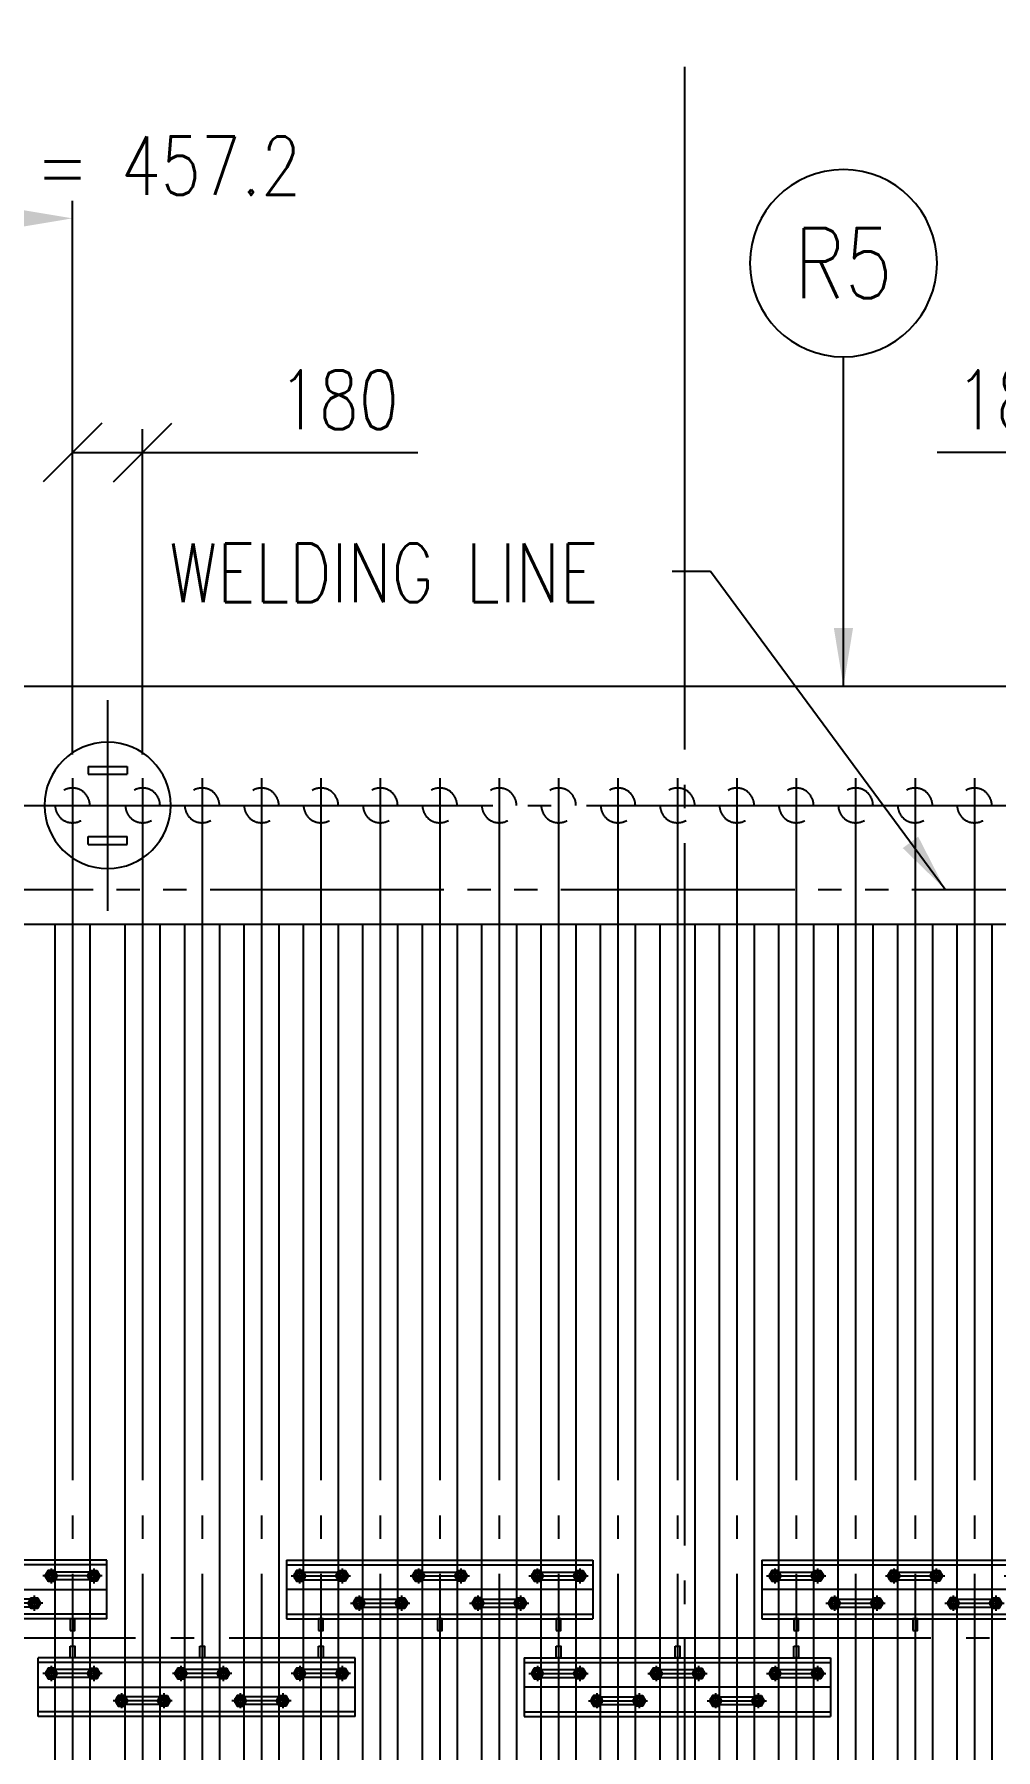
# Model space of a CAD drawing. Header units: millimetres. Extents: x 0 to 91981, y -132907 to 77676.
# Drawn here: x 9450 to 11916, y 68881 to 73278 of the extents above; entities that cross this region are included whole.
import ezdxf
from ezdxf.enums import TextEntityAlignment as Align

# ---------------------------------------------------------------- set-up
doc = ezdxf.new("R2010")
doc.units = ezdxf.units.MM
doc.header["$LTSCALE"] = 60
for name, pattern in [('JNK-CENTER', [34, 30, -1.5, 1, -1.5]), ('JNK-HIDDEN', [3, 2, -1]), ('JNK-PHANTOM', [15, 10, -1, 1, -1, 1, -1])]:
    doc.linetypes.add(name, pattern=pattern)
doc.layers.add('AM_5', color=3, linetype='Continuous', lineweight=25)
doc.layers.add('CONT-G', color=3, linetype='Continuous', lineweight=25)
for name, color, linetype in [('CEN-R', 1, 'JNK-CENTER'), ('CON-G', 3, 'Continuous'), ('CON-W', 7, 'Continuous'), ('CON-Y', 2, 'Continuous'), ('Dim-W', 7, 'Continuous'), ('HID-Y', 2, 'JNK-HIDDEN'), ('PHA-W', 7, 'JNK-PHANTOM'), ('TXT-Y', 2, 'Continuous')]:
    doc.layers.add(name, color=color, linetype=linetype)
doc.styles.add('SIMPLEX', font='simplex.shx', dxfattribs={"width": 0.8})
doc.dimstyles.new('DIM60', dxfattribs={"dimscale": 60, "dimtxt": 2.5, "dimasz": 2.5, "dimexe": 1, "dimexo": 1, "dimgap": 1, "dimtad": 1, "dimdsep": 46, "dimtxsty": 'SIMPLEX', "dimcen": 0, "dimclrd": 256, "dimclre": 256, "dimclrt": 2, "dimadec": 1, "dimazin": 2, "dimtfac": 1, "dimtix": 1, "dimtmove": 2, "dimatfit": 2, "dimfxl": 1, "dimarcsym": 1})
doc.dimstyles.new('DIM_60', dxfattribs={"dimscale": 60, "dimtxt": 2.5, "dimasz": 2.5, "dimexe": 1, "dimexo": 1, "dimgap": 1, "dimtad": 1, "dimdec": 4, "dimdsep": 46, "dimtxsty": 'SIMPLEX', "dimcen": 2.5, "dimclrd": 7, "dimclre": 7, "dimclrt": 2, "dimadec": 4, "dimazin": 2, "dimtfac": 1, "dimtdec": 4, "dimtmove": 0, "dimatfit": 2, "dimfxl": 0.18, "dimtolj": 1, "dimtzin": 0, "dimarcsym": 1})
doc.dimstyles.new('DIM_60$0', dxfattribs={"dimscale": 60, "dimtxt": 2.5, "dimasz": 2.5, "dimexe": 1, "dimexo": 1, "dimgap": 1, "dimtad": 1, "dimdec": 4, "dimdsep": 46, "dimtxsty": 'SIMPLEX', "dimcen": 2.5, "dimclrd": 7, "dimclre": 7, "dimclrt": 2, "dimadec": 4, "dimazin": 2, "dimtfac": 1, "dimtdec": 4, "dimtmove": 0, "dimatfit": 2, "dimfxl": 1, "dimtolj": 1, "dimtzin": 0, "dimarcsym": 1})

# ---------------------------------------------------------------- blocks, each defined once
blk = doc.blocks.new('*D945')
at = {"layer": 'DEFPOINTS', "color": 0, "ltscale": 60, "transparency": 16777216}
for p in [(13198.3, 74006.2), (9000.7, 71606.2), (13198.3, 71606.2)]:
    blk.add_point(p, dxfattribs=at)
at = {"layer": 'Dim-W', "color": 7, "linetype": 'ByBlock', "lineweight": -2, "ltscale": 60, "transparency": 16777216}
for p, q in [((9000.7, 71666.2), (9000.7, 74066.2)), ((13198.3, 71666.2), (13198.3, 74066.2)), ((9150.7, 74006.2), (13048.3, 74006.2))]:
    blk.add_line(p, q, dxfattribs=at)
at = {"layer": 'Dim-W', "color": 7, "ltscale": 60, "transparency": 16777216}
for points in [[(9150.7, 74031.2), (9150.7, 73981.2), (9000.7, 74006.2)], [(13048.3, 74031.2), (13048.3, 73981.2), (13198.3, 74006.2)]]:
    blk.add_solid(points, dxfattribs=at)
at = {"layer": 'Dim-W', "color": 2, "ltscale": 60, "transparency": 16777216, "insert": (11099.5, 74141.2), "char_height": 150, "attachment_point": 5, "style": 'SIMPLEX'}
blk.add_mtext('\\A1;4197.6', dxfattribs=at)
blk = doc.blocks.new('SPRING SUPPORT BASE')
at = {"layer": 'CEN-R'}
blk.add_line((-269.9, 0), (269.9, 0), dxfattribs=at)
at = {"layer": 'CONT-G'}
for p, q in [((-100, 50), (-100, -50)), ((-100, 50), (-80, 50)), ((-80, 50), (-80, -50)), ((80, 50), (80, -50)), ((100, 50), (80, 50)), ((100, 50), (100, -50)), ((-100, -50), (-80, -50)), ((100, -50), (80, -50))]:
    blk.add_line(p, q, dxfattribs=at)
blk.add_circle((0, 0), 162, dxfattribs=at)
blk = doc.blocks.new('MANIFOLD&U-COIL-HIDDEN')
at = {"layer": 'HID-Y', "ltscale": 60}
for start, end in [(0, 120), (180, 300)]:
    blk.add_arc((75719.8, 12166.3), 44.5, start, end, dxfattribs=at)
blk = doc.blocks.new('_Oblique')
at = {"color": 0, "linetype": 'ByBlock', "lineweight": -2}
blk.add_line((-0.5, -0.5), (0.5, 0.5), dxfattribs=at)
blk = doc.blocks.new('*D953')
at = {"layer": 'DEFPOINTS', "color": 0, "ltscale": 60, "transparency": 16777216}
for p in [(12651.1, 72206.2), (12471.1, 71371.5), (12651.1, 71371.5)]:
    blk.add_point(p, dxfattribs=at)
at = {"layer": 'Dim-W', "color": 7, "linetype": 'ByBlock', "lineweight": -2, "ltscale": 60, "transparency": 16777216}
for p, q in [((12471.1, 71431.5), (12471.1, 72266.2)), ((12651.1, 71431.5), (12651.1, 72266.2)), ((12471.1, 72206.2), (11765.4, 72206.2)), ((12651.1, 72206.2), (12471.1, 72206.2))]:
    blk.add_line(p, q, dxfattribs=at)
at = {"layer": 'Dim-W', "color": 7, "lineweight": -2, "ltscale": 60, "transparency": 16777216, "xscale": 150, "yscale": 150, "zscale": 150, "rotation": 180}
blk.add_blockref('_Oblique', (12471.1, 72206.2), dxfattribs=at)
at = {"layer": 'Dim-W', "color": 7, "lineweight": -2, "ltscale": 60, "transparency": 16777216, "xscale": 150, "yscale": 150, "zscale": 150}
blk.add_blockref('_Oblique', (12651.1, 72206.2), dxfattribs=at)
at = {"layer": 'Dim-W', "color": 2, "ltscale": 60, "transparency": 16777216, "insert": (11968.3, 72341.2), "char_height": 150, "attachment_point": 5, "style": 'SIMPLEX'}
blk.add_mtext('\\A1;180', dxfattribs=at)
blk = doc.blocks.new('*D977')
at = {"layer": 'DEFPOINTS', "color": 0, "ltscale": 60, "transparency": 16777216}
for p in [(9547.9, 72806.2), (9090.7, 71371.5), (9547.9, 71371.5)]:
    blk.add_point(p, dxfattribs=at)
at = {"layer": 'Dim-W', "color": 7, "linetype": 'ByBlock', "lineweight": -2, "ltscale": 60, "transparency": 16777216}
for p, q in [((9090.7, 71431.5), (9090.7, 72866.2)), ((9547.9, 71431.5), (9547.9, 72866.2)), ((9240.7, 72806.2), (9397.9, 72806.2))]:
    blk.add_line(p, q, dxfattribs=at)
at = {"layer": 'Dim-W', "color": 7, "ltscale": 60, "transparency": 16777216}
for points in [[(9240.7, 72831.2), (9240.7, 72781.2), (9090.7, 72806.2)], [(9397.9, 72831.2), (9397.9, 72781.2), (9547.9, 72806.2)]]:
    blk.add_solid(points, dxfattribs=at)
at = {"layer": 'Dim-W', "color": 2, "ltscale": 60, "transparency": 16777216, "insert": (9319.3, 72941.2), "char_height": 150, "attachment_point": 5, "style": 'SIMPLEX', "bg_fill": 3, "box_fill_scale": 1.1, "bg_fill_color": 256, "bg_fill_true_color": 13158600, "bg_fill_transparency": 0}
blk.add_mtext('\\A1;3 @ 152.4 = 457.2', dxfattribs=at)
blk = doc.blocks.new('*D978')
at = {"layer": 'DEFPOINTS', "color": 0, "ltscale": 60, "transparency": 16777216}
for p in [(9727.9, 72206.2), (9547.9, 71371.5), (9727.9, 71371.5)]:
    blk.add_point(p, dxfattribs=at)
at = {"layer": 'Dim-W', "color": 7, "linetype": 'ByBlock', "lineweight": -2, "ltscale": 60, "transparency": 16777216}
for p, q in [((9547.9, 71431.5), (9547.9, 72266.2)), ((9727.9, 71431.5), (9727.9, 72266.2)), ((9547.9, 72206.2), (9727.9, 72206.2)), ((9727.9, 72206.2), (10433.7, 72206.2))]:
    blk.add_line(p, q, dxfattribs=at)
at = {"layer": 'Dim-W', "color": 7, "lineweight": -2, "ltscale": 60, "transparency": 16777216, "xscale": 150, "yscale": 150, "zscale": 150, "rotation": 180}
blk.add_blockref('_Oblique', (9547.9, 72206.2), dxfattribs=at)
at = {"layer": 'Dim-W', "color": 7, "lineweight": -2, "ltscale": 60, "transparency": 16777216, "xscale": 150, "yscale": 150, "zscale": 150}
blk.add_blockref('_Oblique', (9727.9, 72206.2), dxfattribs=at)
at = {"layer": 'Dim-W', "color": 2, "ltscale": 60, "transparency": 16777216, "insert": (10230.8, 72341.2), "char_height": 150, "attachment_point": 5, "style": 'SIMPLEX'}
blk.add_mtext('\\A1;180', dxfattribs=at)
blk = doc.blocks.new('piec-tag')
at = {"layer": 'CON-Y'}
blk.add_circle((0, 0), 4, dxfattribs=at)
at = {"layer": 'CON-G', "style": 'SIMPLEX', "width": 0.8}
blk.add_attdef('P.N', text='', height=3, dxfattribs=at).set_placement((0, 0), align=Align.MIDDLE)
at = {"layer": 'CON-G', "style": 'SIMPLEX', "width": 0.8, "flags": 1}
blk.add_attdef('BOM', (4.48, -3.74), '', height=2.5, dxfattribs=at)
blk = doc.blocks.new('RTS6001-2')
at = {"layer": 'CEN-R'}
for p, q in [((-54.5, 54.4), (-54.5, 15.6)), ((54.4, 54.4), (54.4, 15.6)), ((277.9, 54.4), (277.9, 15.6)), ((386.8, 54.4), (386.8, 15.6)), ((582.7, 54.4), (582.7, 15.6)), ((691.6, 54.4), (691.6, 15.6)), ((-88, 0), (725.2, 0)), ((76, 35), (-76.1, 35)), ((408.4, 35), (256.3, 35)), ((713.2, 35), (561.1, 35)), ((256, -35), (103.9, -35)), ((125.5, -15.6), (125.5, -54.4)), ((234.4, -15.6), (234.4, -54.4)), ((560.8, -35), (408.7, -35)), ((430.3, -15.6), (430.3, -54.4)), ((539.2, -15.6), (539.2, -54.4))]:
    blk.add_line(p, q, dxfattribs=at)
at = {"layer": 'CON-G'}
for points in [[(-38.5, 35), (-46.5, 48.9), (-62.5, 48.9), (-70.5, 35), (-62.5, 21.1), (-46.5, 21.1)], [(38.4, 35), (46.4, 48.9), (62.4, 48.9), (70.4, 35), (62.4, 21.1), (46.4, 21.1)], [(293.9, 35), (285.9, 48.9), (269.9, 48.9), (261.9, 35), (269.9, 21.1), (285.9, 21.1)], [(370.8, 35), (378.8, 48.9), (394.8, 48.9), (402.8, 35), (394.8, 21.1), (378.8, 21.1)], [(598.7, 35), (590.7, 48.9), (574.7, 48.9), (566.7, 35), (574.7, 21.1), (590.7, 21.1)], [(675.6, 35), (683.6, 48.9), (699.6, 48.9), (707.6, 35), (699.6, 21.1), (683.6, 21.1)], [(141.5, -35), (133.5, -21.1), (117.5, -21.1), (109.5, -35), (117.5, -48.9), (133.5, -48.9)], [(218.4, -35), (226.4, -21.1), (242.4, -21.1), (250.4, -35), (242.4, -48.9), (226.4, -48.9)], [(446.3, -35), (438.3, -21.1), (422.3, -21.1), (414.3, -35), (422.3, -48.9), (438.3, -48.9)], [(523.2, -35), (531.2, -21.1), (547.2, -21.1), (555.2, -35), (547.2, -48.9), (531.2, -48.9)]]:
    blk.add_lwpolyline(points, close=True, dxfattribs=at)
for centre, radius in [((-54.5, 35), 13.9), ((54.4, 35), 13.9), ((277.9, 35), 13.9), ((386.8, 35), 13.9), ((582.7, 35), 13.9), ((691.6, 35), 13.9), ((-54.5, 35), 6.4), ((54.4, 35), 6.4), ((277.9, 35), 6.4), ((386.8, 35), 6.4), ((582.7, 35), 6.4), ((691.6, 35), 6.4), ((125.5, -35), 13.9), ((125.5, -35), 6.4), ((234.4, -35), 13.9), ((234.4, -35), 6.4), ((430.3, -35), 13.9), ((430.3, -35), 6.4), ((539.2, -35), 13.9), ((539.2, -35), 6.4)]:
    blk.add_circle(centre, radius, dxfattribs=at)
for centre, start, end in [((-54.5, 35), 194.1651, 253.0545), ((-54.5, 35), 105.7728, 161.3293), ((-54.5, 35), 15.659, 76.4376), ((-54.5, 35), 291.4703, 347.0398), ((54.4, 35), 103.5624, 164.341), ((54.4, 35), 192.9602, 248.5297), ((54.4, 35), 18.6707, 74.2272), ((54.4, 35), 286.9455, 345.8349), ((277.9, 35), 194.1651, 253.0545), ((277.9, 35), 105.7728, 161.3293), ((277.9, 35), 15.659, 76.4376), ((277.9, 35), 291.4703, 347.0398), ((386.8, 35), 103.5624, 164.341), ((386.8, 35), 192.9602, 248.5297), ((386.8, 35), 18.6707, 74.2272), ((386.8, 35), 286.9455, 345.8349), ((582.7, 35), 194.1651, 253.0545), ((582.7, 35), 105.7728, 161.3293), ((582.7, 35), 15.659, 76.4376), ((582.7, 35), 291.4703, 347.0398), ((691.6, 35), 103.5624, 164.341), ((691.6, 35), 192.9602, 248.5297), ((691.6, 35), 18.6707, 74.2272), ((691.6, 35), 286.9455, 345.8349), ((125.5, -35), 194.1651, 253.0545), ((125.5, -35), 105.7728, 161.3293), ((125.5, -35), 15.659, 76.4376), ((125.5, -35), 291.4703, 347.0398), ((234.4, -35), 103.5624, 164.341), ((234.4, -35), 192.9602, 248.5297), ((234.4, -35), 18.6707, 74.2272), ((234.4, -35), 286.9455, 345.8349), ((430.3, -35), 194.1651, 253.0545), ((430.3, -35), 105.7728, 161.3293), ((430.3, -35), 15.659, 76.4376), ((430.3, -35), 291.4703, 347.0398), ((539.2, -35), 103.5624, 164.341), ((539.2, -35), 192.9602, 248.5297), ((539.2, -35), 18.6707, 74.2272), ((539.2, -35), 286.9455, 345.8349)]:
    blk.add_arc(centre, 8, start, end, dxfattribs=at)
at = {"layer": 'CON-W'}
for p, q in [((-88, -75), (-88, 75)), ((725.2, 75), (-88, 75)), ((725.2, 63), (-88, 63)), ((725.2, -75), (725.2, 75)), ((725.2, -63), (-88, -63)), ((725.2, -75), (-88, -75))]:
    blk.add_line(p, q, dxfattribs=at)
at = {"layer": 'CONT-G'}
for points in [[(-6, -105), (6, -105), (6, -75), (-6, -75)], [(326.4, -105), (338.4, -105), (338.4, -75), (326.4, -75)], [(631.2, -105), (643.2, -105), (643.2, -75), (631.2, -75)]]:
    blk.add_lwpolyline(points, close=True, dxfattribs=at)
at = {"layer": 'HID-Y'}
for p, q in [((54.4, 45), (-54.5, 45)), ((386.8, 45), (277.9, 45)), ((691.6, 45), (582.7, 45)), ((54.4, 25), (-54.5, 25)), ((386.8, 25), (277.9, 25)), ((691.6, 25), (582.7, 25)), ((234.4, -25), (125.5, -25)), ((539.2, -25), (430.3, -25)), ((234.4, -45), (125.5, -45)), ((539.2, -45), (430.3, -45))]:
    blk.add_line(p, q, dxfattribs=at)
for centre in [(-54.5, 35), (54.4, 35), (277.9, 35), (386.8, 35), (582.7, 35), (691.6, 35), (125.5, -35), (234.4, -35), (430.3, -35), (539.2, -35)]:
    blk.add_circle(centre, 10, dxfattribs=at)
blk = doc.blocks.new('RTS6002-3')
at = {"layer": 'CEN-R'}
for p, q in [((-359.3, 54.4), (-359.3, 15.6)), ((-250.4, 54.4), (-250.4, 15.6)), ((-54.5, 54.4), (-54.5, 15.6)), ((54.4, 54.4), (54.4, 15.6)), ((250.3, 54.4), (250.3, 15.6)), ((359.2, 54.4), (359.2, 15.6)), ((392.7, 0), (-392.8, 0)), ((-380.9, 35), (-228.7, 35)), ((-76.1, 35), (76.1, 35)), ((228.7, 35), (380.9, 35)), ((-228.5, -35), (-76.3, -35)), ((-206.9, -15.6), (-206.9, -54.4)), ((-98, -15.6), (-98, -54.4)), ((76.3, -35), (228.5, -35)), ((97.9, -15.6), (97.9, -54.4)), ((206.8, -15.6), (206.8, -54.4))]:
    blk.add_line(p, q, dxfattribs=at)
at = {"layer": 'CON-G'}
for points in [[(-343.3, 35), (-351.3, 48.9), (-367.3, 48.9), (-375.3, 35), (-367.3, 21.1), (-351.3, 21.1)], [(-266.4, 35), (-258.4, 48.9), (-242.4, 48.9), (-234.4, 35), (-242.4, 21.1), (-258.4, 21.1)], [(-38.5, 35), (-46.5, 48.9), (-62.5, 48.9), (-70.5, 35), (-62.5, 21.1), (-46.5, 21.1)], [(38.4, 35), (46.4, 48.9), (62.4, 48.9), (70.4, 35), (62.4, 21.1), (46.4, 21.1)], [(266.3, 35), (258.3, 48.9), (242.3, 48.9), (234.3, 35), (242.3, 21.1), (258.3, 21.1)], [(343.2, 35), (351.2, 48.9), (367.2, 48.9), (375.2, 35), (367.2, 21.1), (351.2, 21.1)], [(-190.9, -35), (-198.9, -21.1), (-214.9, -21.1), (-222.9, -35), (-214.9, -48.9), (-198.9, -48.9)], [(-114, -35), (-106, -21.1), (-90, -21.1), (-82, -35), (-90, -48.9), (-106, -48.9)], [(113.9, -35), (105.9, -21.1), (89.9, -21.1), (81.9, -35), (89.9, -48.9), (105.9, -48.9)], [(190.8, -35), (198.8, -21.1), (214.8, -21.1), (222.8, -35), (214.8, -48.9), (198.8, -48.9)]]:
    blk.add_lwpolyline(points, close=True, dxfattribs=at)
for centre, radius in [((-359.3, 35), 13.9), ((-250.4, 35), 13.9), ((-54.5, 35), 13.9), ((54.4, 35), 13.9), ((250.3, 35), 13.9), ((359.2, 35), 13.9), ((-359.3, 35), 6.4), ((-250.4, 35), 6.4), ((-54.5, 35), 6.4), ((54.4, 35), 6.4), ((250.3, 35), 6.4), ((359.2, 35), 6.4), ((-206.9, -35), 13.9), ((-206.9, -35), 6.4), ((-98, -35), 13.9), ((-98, -35), 6.4), ((97.9, -35), 13.9), ((97.9, -35), 6.4), ((206.8, -35), 13.9), ((206.8, -35), 6.4)]:
    blk.add_circle(centre, radius, dxfattribs=at)
for centre, start, end in [((-359.3, 35), 194.1651, 253.0545), ((-359.3, 35), 105.7728, 161.3293), ((-359.3, 35), 15.659, 76.4376), ((-359.3, 35), 291.4703, 347.0398), ((-250.4, 35), 103.5624, 164.341), ((-250.4, 35), 192.9602, 248.5297), ((-250.4, 35), 18.6707, 74.2272), ((-250.4, 35), 286.9455, 345.8349), ((-54.5, 35), 194.1651, 253.0545), ((-54.5, 35), 105.7728, 161.3293), ((-54.5, 35), 15.659, 76.4376), ((-54.5, 35), 291.4703, 347.0398), ((54.4, 35), 103.5624, 164.341), ((54.4, 35), 192.9602, 248.5297), ((54.4, 35), 18.6707, 74.2272), ((54.4, 35), 286.9455, 345.8349), ((250.3, 35), 194.1651, 253.0545), ((250.3, 35), 105.7728, 161.3293), ((250.3, 35), 15.659, 76.4376), ((250.3, 35), 291.4703, 347.0398), ((359.2, 35), 103.5624, 164.341), ((359.2, 35), 192.9602, 248.5297), ((359.2, 35), 18.6707, 74.2272), ((359.2, 35), 286.9455, 345.8349), ((-206.9, -35), 194.1651, 253.0545), ((-206.9, -35), 105.7728, 161.3293), ((-206.9, -35), 15.659, 76.4376), ((-206.9, -35), 291.4703, 347.0398), ((-98, -35), 103.5624, 164.341), ((-98, -35), 192.9602, 248.5297), ((-98, -35), 18.6707, 74.2272), ((-98, -35), 286.9455, 345.8349), ((97.9, -35), 194.1651, 253.0545), ((97.9, -35), 105.7728, 161.3293), ((97.9, -35), 15.659, 76.4376), ((97.9, -35), 291.4703, 347.0398), ((206.8, -35), 103.5624, 164.341), ((206.8, -35), 192.9602, 248.5297), ((206.8, -35), 18.6707, 74.2272), ((206.8, -35), 286.9455, 345.8349)]:
    blk.add_arc(centre, 8, start, end, dxfattribs=at)
at = {"layer": 'CON-W'}
for p, q in [((-392.8, 75), (-392.8, -75)), ((-392.8, 75), (392.7, 75)), ((-392.8, 63), (392.7, 63)), ((392.7, 75), (392.7, -75)), ((-392.8, -63), (392.7, -63)), ((-392.8, -75), (392.7, -75))]:
    blk.add_line(p, q, dxfattribs=at)
at = {"layer": 'CONT-G'}
for points in [[(-310.8, -105), (-298.8, -105), (-298.8, -75), (-310.8, -75)], [(-6, -105), (6, -105), (6, -75), (-6, -75)], [(298.8, -105), (310.8, -105), (310.8, -75), (298.8, -75)]]:
    blk.add_lwpolyline(points, close=True, dxfattribs=at)
at = {"layer": 'HID-Y'}
for p, q in [((-359.3, 45), (-250.4, 45)), ((-54.5, 45), (54.4, 45)), ((250.3, 45), (359.2, 45)), ((-359.3, 25), (-250.4, 25)), ((-54.5, 25), (54.4, 25)), ((250.3, 25), (359.2, 25)), ((-206.9, -25), (-98, -25)), ((97.9, -25), (206.8, -25)), ((-206.9, -45), (-98, -45)), ((97.9, -45), (206.8, -45))]:
    blk.add_line(p, q, dxfattribs=at)
for centre in [(-359.3, 35), (-250.4, 35), (-54.5, 35), (54.4, 35), (250.3, 35), (359.2, 35), (-206.9, -35), (-98, -35), (97.9, -35), (206.8, -35)]:
    blk.add_circle(centre, 10, dxfattribs=at)
blk = doc.blocks.new('*D1498')
at = {"layer": 'AM_5', "color": 7, "linetype": 'ByBlock', "lineweight": -2, "transparency": 16777216}
for p, q in [((4836.2, 71666.2), (4836.2, 75079.8)), ((17369.9, 71666.2), (17369.9, 75079.8)), ((4986.2, 75019.8), (17219.9, 75019.8))]:
    blk.add_line(p, q, dxfattribs=at)
at = {"layer": 'AM_5', "color": 7, "transparency": 16777216}
for points in [[(4986.2, 75044.8), (4986.2, 74994.8), (4836.2, 75019.8)], [(17219.9, 75044.8), (17219.9, 74994.8), (17369.9, 75019.8)]]:
    blk.add_solid(points, dxfattribs=at)
at = {"layer": 'DEFPOINTS', "color": 0, "transparency": 16777216}
for p in [(17369.9, 75019.8), (4836.2, 71606.2), (17369.9, 71606.2)]:
    blk.add_point(p, dxfattribs=at)
at = {"layer": 'AM_5', "color": 2, "transparency": 16777216, "insert": (11103.1, 75154.8), "char_height": 150, "attachment_point": 5, "style": 'SIMPLEX'}
blk.add_mtext('\\A1;12533.702', dxfattribs=at)

msp = doc.modelspace()

# ---------------------------------------------------------------- linework, layer by layer
at = {"layer": 'CEN-R'}
for p, q in [((11118.94309, 65324.31947), (11118.94309, 73194.13723)), ((9547.94309, 71371.52672), (9547.94309, 66961.52672)), ((9727.94309, 71371.52672), (9727.94309, 66961.52672)), ((9880.34309, 71371.52672), (9880.34309, 66961.52672)), ((10032.74309, 71371.52672), (10032.74309, 66961.52672)), ((10185.14309, 71371.52672), (10185.14309, 66961.52672)), ((10337.54309, 71371.52672), (10337.54309, 66961.52672)), ((10489.94309, 71371.52672), (10489.94309, 66961.52672)), ((10642.34309, 71371.52672), (10642.34309, 66961.52672)), ((10794.74309, 71371.52672), (10794.74309, 66961.52672)), ((10947.14309, 71371.52672), (10947.14309, 66961.52672)), ((11099.54309, 71371.52672), (11099.54309, 66961.52672)), ((11251.94309, 71371.52672), (11251.94309, 66961.52672)), ((11404.34309, 71371.52672), (11404.34309, 66961.52672)), ((11556.74309, 71371.52672), (11556.74309, 66961.52672)), ((11709.14309, 71371.52672), (11709.14309, 66961.52672)), ((11861.54309, 71371.52672), (11861.54309, 66961.52672)), ((4746.04298, 71301.52672), (17869.94512, 71301.52672)), ((17869.94512, 69166.52672), (4462.81175, 69166.52672)), ((9623.99309, 69076.52672), (9471.87913, 69076.52672)), ((9493.49309, 69095.92393), (9493.49309, 69057.1295)), ((9602.39309, 69095.92393), (9602.39309, 69057.1295)), ((9956.39309, 69076.52672), (9804.27913, 69076.52672)), ((9825.89309, 69095.92393), (9825.89309, 69057.1295)), ((9934.79309, 69095.92393), (9934.79309, 69057.1295)), ((10261.19309, 69076.52672), (10109.07913, 69076.52672)), ((10130.69309, 69095.92393), (10130.69309, 69057.1295)), ((10239.59309, 69095.92393), (10239.59309, 69057.1295)), ((10718.69309, 69076.52672), (10870.80704, 69076.52672)), ((10740.29309, 69095.92393), (10740.29309, 69057.1295)), ((10849.19309, 69095.92393), (10849.19309, 69057.1295)), ((11023.49309, 69076.52672), (11175.60704, 69076.52672)), ((11045.09309, 69095.92393), (11045.09309, 69057.1295)), ((11153.99309, 69095.92393), (11153.99309, 69057.1295)), ((11328.29309, 69076.52672), (11480.40704, 69076.52672)), ((11349.89309, 69095.92393), (11349.89309, 69057.1295)), ((11458.79309, 69095.92393), (11458.79309, 69057.1295)), ((9459.94309, 69041.52672), (10273.14309, 69041.52672)), ((11492.29309, 69041.52672), (10706.79309, 69041.52672)), ((9803.99309, 69006.52672), (9651.87913, 69006.52672)), ((9673.49309, 69025.92393), (9673.49309, 68987.1295)), ((9782.39309, 69025.92393), (9782.39309, 68987.1295)), ((10108.79309, 69006.52672), (9956.67913, 69006.52672)), ((9978.29309, 69025.92393), (9978.29309, 68987.1295)), ((10087.19309, 69025.92393), (10087.19309, 68987.1295)), ((10871.09309, 69006.52672), (11023.20704, 69006.52672)), ((10892.69309, 69025.92393), (10892.69309, 68987.1295)), ((11001.59309, 69025.92393), (11001.59309, 68987.1295)), ((11175.89309, 69006.52672), (11328.00704, 69006.52672)), ((11197.49309, 69025.92393), (11197.49309, 68987.1295)), ((11306.39309, 69025.92393), (11306.39309, 68987.1295))]:
    msp.add_line(p, q, dxfattribs=at)
at = {"layer": 'CON-G'}
for points in [[(9509.49309, 69076.52672), (9501.49309, 69090.38312), (9485.49309, 69090.38312), (9477.49309, 69076.52672), (9485.49309, 69062.67031), (9501.49309, 69062.67031)], [(9586.39309, 69076.52672), (9594.39309, 69090.38312), (9610.39309, 69090.38312), (9618.39309, 69076.52672), (9610.39309, 69062.67031), (9594.39309, 69062.67031)], [(9841.89309, 69076.52672), (9833.89309, 69090.38312), (9817.89309, 69090.38312), (9809.89309, 69076.52672), (9817.89309, 69062.67031), (9833.89309, 69062.67031)], [(9918.79309, 69076.52672), (9926.79309, 69090.38312), (9942.79309, 69090.38312), (9950.79309, 69076.52672), (9942.79309, 69062.67031), (9926.79309, 69062.67031)], [(10146.69309, 69076.52672), (10138.69309, 69090.38312), (10122.69309, 69090.38312), (10114.69309, 69076.52672), (10122.69309, 69062.67031), (10138.69309, 69062.67031)], [(10223.59309, 69076.52672), (10231.59309, 69090.38312), (10247.59309, 69090.38312), (10255.59309, 69076.52672), (10247.59309, 69062.67031), (10231.59309, 69062.67031)], [(10756.29309, 69076.52672), (10748.29309, 69090.38312), (10732.29309, 69090.38312), (10724.29309, 69076.52672), (10732.29309, 69062.67031), (10748.29309, 69062.67031)], [(10833.19309, 69076.52672), (10841.19309, 69090.38312), (10857.19309, 69090.38312), (10865.19309, 69076.52672), (10857.19309, 69062.67031), (10841.19309, 69062.67031)], [(11061.09309, 69076.52672), (11053.09309, 69090.38312), (11037.09309, 69090.38312), (11029.09309, 69076.52672), (11037.09309, 69062.67031), (11053.09309, 69062.67031)], [(11137.99309, 69076.52672), (11145.99309, 69090.38312), (11161.99309, 69090.38312), (11169.99309, 69076.52672), (11161.99309, 69062.67031), (11145.99309, 69062.67031)], [(11365.89309, 69076.52672), (11357.89309, 69090.38312), (11341.89309, 69090.38312), (11333.89309, 69076.52672), (11341.89309, 69062.67031), (11357.89309, 69062.67031)], [(11442.79309, 69076.52672), (11450.79309, 69090.38312), (11466.79309, 69090.38312), (11474.79309, 69076.52672), (11466.79309, 69062.67031), (11450.79309, 69062.67031)], [(9689.49309, 69006.52672), (9681.49309, 69020.38312), (9665.49309, 69020.38312), (9657.49309, 69006.52672), (9665.49309, 68992.67031), (9681.49309, 68992.67031)], [(9766.39309, 69006.52672), (9774.39309, 69020.38312), (9790.39309, 69020.38312), (9798.39309, 69006.52672), (9790.39309, 68992.67031), (9774.39309, 68992.67031)], [(9994.29309, 69006.52672), (9986.29309, 69020.38312), (9970.29309, 69020.38312), (9962.29309, 69006.52672), (9970.29309, 68992.67031), (9986.29309, 68992.67031)], [(10071.19309, 69006.52672), (10079.19309, 69020.38312), (10095.19309, 69020.38312), (10103.19309, 69006.52672), (10095.19309, 68992.67031), (10079.19309, 68992.67031)], [(10908.69309, 69006.52672), (10900.69309, 69020.38312), (10884.69309, 69020.38312), (10876.69309, 69006.52672), (10884.69309, 68992.67031), (10900.69309, 68992.67031)], [(10985.59309, 69006.52672), (10993.59309, 69020.38312), (11009.59309, 69020.38312), (11017.59309, 69006.52672), (11009.59309, 68992.67031), (10993.59309, 68992.67031)], [(11213.49309, 69006.52672), (11205.49309, 69020.38312), (11189.49309, 69020.38312), (11181.49309, 69006.52672), (11189.49309, 68992.67031), (11205.49309, 68992.67031)], [(11290.39309, 69006.52672), (11298.39309, 69020.38312), (11314.39309, 69020.38312), (11322.39309, 69006.52672), (11314.39309, 68992.67031), (11298.39309, 68992.67031)]]:
    msp.add_lwpolyline(points, close=True, dxfattribs=at)
for centre, radius in [((9493.49309, 69076.52672), 13.85641), ((9493.49309, 69076.52672), 6.4), ((9602.39309, 69076.52672), 13.85641), ((9602.39309, 69076.52672), 6.4), ((9825.89309, 69076.52672), 13.85641), ((9825.89309, 69076.52672), 6.4), ((9934.79309, 69076.52672), 13.85641), ((9934.79309, 69076.52672), 6.4), ((10130.69309, 69076.52672), 13.85641), ((10130.69309, 69076.52672), 6.4), ((10239.59309, 69076.52672), 13.85641), ((10239.59309, 69076.52672), 6.4), ((10740.29309, 69076.52672), 13.85641), ((10740.29309, 69076.52672), 6.4), ((10849.19309, 69076.52672), 13.85641), ((10849.19309, 69076.52672), 6.4), ((11045.09309, 69076.52672), 13.85641), ((11045.09309, 69076.52672), 6.4), ((11153.99309, 69076.52672), 13.85641), ((11153.99309, 69076.52672), 6.4), ((11349.89309, 69076.52672), 13.85641), ((11349.89309, 69076.52672), 6.4), ((11458.79309, 69076.52672), 13.85641), ((11458.79309, 69076.52672), 6.4), ((9673.49309, 69006.52672), 13.85641), ((9673.49309, 69006.52672), 6.4), ((9782.39309, 69006.52672), 13.85641), ((9782.39309, 69006.52672), 6.4), ((9978.29309, 69006.52672), 13.85641), ((9978.29309, 69006.52672), 6.4), ((10087.19309, 69006.52672), 13.85641), ((10087.19309, 69006.52672), 6.4), ((10892.69309, 69006.52672), 13.85641), ((10892.69309, 69006.52672), 6.4), ((11001.59309, 69006.52672), 13.85641), ((11001.59309, 69006.52672), 6.4), ((11197.49309, 69006.52672), 13.85641), ((11197.49309, 69006.52672), 6.4), ((11306.39309, 69006.52672), 13.85641), ((11306.39309, 69006.52672), 6.4)]:
    msp.add_circle(centre, radius, dxfattribs=at)
for centre, start, end in [((9493.49309, 69076.52672), 194.16511255, 253.05447987), ((9493.49309, 69076.52672), 105.77278484, 161.32934119), ((9493.49309, 69076.52672), 15.65904456, 76.43756634), ((9493.49309, 69076.52672), 291.47031879, 347.0397554), ((9602.39309, 69076.52672), 192.9602446, 248.52968121), ((9602.39309, 69076.52672), 103.56243366, 164.34095544), ((9602.39309, 69076.52672), 18.67065881, 74.22721516), ((9602.39309, 69076.52672), 286.94552013, 345.83488745), ((9825.89309, 69076.52672), 194.16511255, 253.05447987), ((9825.89309, 69076.52672), 105.77278484, 161.32934119), ((9825.89309, 69076.52672), 15.65904456, 76.43756634), ((9825.89309, 69076.52672), 291.47031879, 347.0397554), ((9934.79309, 69076.52672), 192.9602446, 248.52968121), ((9934.79309, 69076.52672), 103.56243366, 164.34095544), ((9934.79309, 69076.52672), 18.67065881, 74.22721516), ((9934.79309, 69076.52672), 286.94552013, 345.83488745), ((10130.69309, 69076.52672), 194.16511255, 253.05447987), ((10130.69309, 69076.52672), 105.77278484, 161.32934119), ((10130.69309, 69076.52672), 15.65904456, 76.43756634), ((10130.69309, 69076.52672), 291.47031879, 347.0397554), ((10239.59309, 69076.52672), 192.9602446, 248.52968121), ((10239.59309, 69076.52672), 103.56243366, 164.34095544), ((10239.59309, 69076.52672), 18.67065881, 74.22721516), ((10239.59309, 69076.52672), 286.94552013, 345.83488745), ((10740.29309, 69076.52672), 194.16511255, 253.05447987), ((10740.29309, 69076.52672), 105.77278484, 161.32934119), ((10740.29309, 69076.52672), 15.65904456, 76.43756634), ((10740.29309, 69076.52672), 291.47031879, 347.0397554), ((10849.19309, 69076.52672), 192.9602446, 248.52968121), ((10849.19309, 69076.52672), 103.56243366, 164.34095544), ((10849.19309, 69076.52672), 18.67065881, 74.22721516), ((10849.19309, 69076.52672), 286.94552013, 345.83488745), ((11045.09309, 69076.52672), 194.16511255, 253.05447987), ((11045.09309, 69076.52672), 105.77278484, 161.32934119), ((11045.09309, 69076.52672), 15.65904456, 76.43756634), ((11045.09309, 69076.52672), 291.47031879, 347.0397554), ((11153.99309, 69076.52672), 192.9602446, 248.52968121), ((11153.99309, 69076.52672), 103.56243366, 164.34095544), ((11153.99309, 69076.52672), 18.67065881, 74.22721516), ((11153.99309, 69076.52672), 286.94552013, 345.83488745), ((11349.89309, 69076.52672), 194.16511255, 253.05447987), ((11349.89309, 69076.52672), 105.77278484, 161.32934119), ((11349.89309, 69076.52672), 15.65904456, 76.43756634), ((11349.89309, 69076.52672), 291.47031879, 347.0397554), ((11458.79309, 69076.52672), 192.9602446, 248.52968121), ((11458.79309, 69076.52672), 103.56243366, 164.34095544), ((11458.79309, 69076.52672), 18.67065881, 74.22721516), ((11458.79309, 69076.52672), 286.94552013, 345.83488745), ((9673.49309, 69006.52672), 194.16511255, 253.05447987), ((9673.49309, 69006.52672), 105.77278484, 161.32934119), ((9673.49309, 69006.52672), 15.65904456, 76.43756634), ((9673.49309, 69006.52672), 291.47031879, 347.0397554), ((9782.39309, 69006.52672), 192.9602446, 248.52968121), ((9782.39309, 69006.52672), 103.56243366, 164.34095544), ((9782.39309, 69006.52672), 18.67065881, 74.22721516), ((9782.39309, 69006.52672), 286.94552013, 345.83488745), ((9978.29309, 69006.52672), 194.16511255, 253.05447987), ((9978.29309, 69006.52672), 105.77278484, 161.32934119), ((9978.29309, 69006.52672), 15.65904456, 76.43756634), ((9978.29309, 69006.52672), 291.47031879, 347.0397554), ((10087.19309, 69006.52672), 192.9602446, 248.52968121), ((10087.19309, 69006.52672), 103.56243366, 164.34095544), ((10087.19309, 69006.52672), 18.67065881, 74.22721516), ((10087.19309, 69006.52672), 286.94552013, 345.83488745), ((10892.69309, 69006.52672), 194.16511255, 253.05447987), ((10892.69309, 69006.52672), 105.77278484, 161.32934119), ((10892.69309, 69006.52672), 15.65904456, 76.43756634), ((10892.69309, 69006.52672), 291.47031879, 347.0397554), ((11001.59309, 69006.52672), 192.9602446, 248.52968121), ((11001.59309, 69006.52672), 103.56243366, 164.34095544), ((11001.59309, 69006.52672), 18.67065881, 74.22721516), ((11001.59309, 69006.52672), 286.94552013, 345.83488745), ((11197.49309, 69006.52672), 194.16511255, 253.05447987), ((11197.49309, 69006.52672), 105.77278484, 161.32934119), ((11197.49309, 69006.52672), 15.65904456, 76.43756634), ((11197.49309, 69006.52672), 291.47031879, 347.0397554), ((11306.39309, 69006.52672), 192.9602446, 248.52968121), ((11306.39309, 69006.52672), 103.56243366, 164.34095544), ((11306.39309, 69006.52672), 18.67065881, 74.22721516), ((11306.39309, 69006.52672), 286.94552013, 345.83488745)]:
    msp.add_arc(centre, 8, start, end, dxfattribs=at)
at = {"layer": 'CON-W'}
for p, q in [((9459.94309, 68966.52672), (9459.94309, 69116.52672)), ((10273.14309, 69116.52672), (9459.94309, 69116.52672)), ((10273.14309, 69104.52672), (9459.94309, 69104.52672)), ((10273.14309, 68966.52672), (10273.14309, 69116.52672)), ((10706.79309, 69116.52672), (10706.79309, 68966.52672)), ((10706.79309, 69116.52672), (11492.29309, 69116.52672)), ((10706.79309, 69104.52672), (11492.29309, 69104.52672)), ((11492.29309, 69116.52672), (11492.29309, 68966.52672)), ((10273.14309, 68978.52672), (9459.94309, 68978.52672)), ((10273.14309, 68966.52672), (9459.94309, 68966.52672)), ((10706.79309, 68978.52672), (11492.29309, 68978.52672)), ((10706.79309, 68966.52672), (11492.29309, 68966.52672))]:
    msp.add_line(p, q, dxfattribs=at)
at = {"layer": 'CONT-G'}
for p, q in [((16927.94309, 71606.22671), (5209.94309, 71606.22671)), ((5209.94309, 70996.82672), (16927.94309, 70996.82672))]:
    msp.add_line(p, q, dxfattribs=at)
for points in [[(9503.49309, 67361.72672), (9503.49309, 70996.82672), (9592.39309, 70996.82672), (9592.39309, 67361.72672)], [(9683.49309, 67361.72672), (9683.49309, 70996.82672), (9772.39309, 70996.82672), (9772.39309, 67361.72672)], [(9835.89309, 67361.72672), (9835.89309, 70996.82672), (9924.79309, 70996.82672), (9924.79309, 67361.72672)], [(9988.29309, 67361.72672), (9988.29309, 70996.82672), (10077.19309, 70996.82672), (10077.19309, 67361.72672)], [(10140.69309, 67361.72672), (10140.69309, 70996.82672), (10229.59309, 70996.82672), (10229.59309, 67361.72672)], [(10293.09309, 67361.72672), (10293.09309, 70996.82672), (10381.99309, 70996.82672), (10381.99309, 67361.72672)], [(10445.49309, 67361.72672), (10445.49309, 70996.82672), (10534.39309, 70996.82672), (10534.39309, 67361.72672)], [(10597.89309, 67361.72672), (10597.89309, 70996.82672), (10686.79309, 70996.82672), (10686.79309, 67361.72672)], [(10750.29309, 67361.72672), (10750.29309, 70996.82672), (10839.19309, 70996.82672), (10839.19309, 67361.72672)], [(10902.69309, 67361.72672), (10902.69309, 70996.82672), (10991.59309, 70996.82672), (10991.59309, 67361.72672)], [(11055.09309, 67361.72672), (11055.09309, 70996.82672), (11143.99309, 70996.82672), (11143.99309, 67361.72672)], [(11207.49309, 67361.72672), (11207.49309, 70996.82672), (11296.39309, 70996.82672), (11296.39309, 67361.72672)], [(11359.89309, 67361.72672), (11359.89309, 70996.82672), (11448.79309, 70996.82672), (11448.79309, 67361.72672)], [(11512.29309, 67361.72672), (11512.29309, 70996.82672), (11601.19309, 70996.82672), (11601.19309, 67361.72672)], [(11664.69309, 67361.72672), (11664.69309, 70996.82672), (11753.59309, 70996.82672), (11753.59309, 67361.72672)], [(11817.09309, 67361.72672), (11817.09309, 70996.82672), (11905.99309, 70996.82672), (11905.99309, 67361.72672)]]:
    msp.add_lwpolyline(points, dxfattribs=at)
for points in [[(9541.94309, 69146.52672), (9553.94309, 69146.52672), (9553.94309, 69116.52672), (9541.94309, 69116.52672)], [(9874.34309, 69146.52672), (9886.34309, 69146.52672), (9886.34309, 69116.52672), (9874.34309, 69116.52672)], [(10179.14309, 69146.52672), (10191.14309, 69146.52672), (10191.14309, 69116.52672), (10179.14309, 69116.52672)], [(10788.74309, 69146.52672), (10800.74309, 69146.52672), (10800.74309, 69116.52672), (10788.74309, 69116.52672)], [(11093.54309, 69146.52672), (11105.54309, 69146.52672), (11105.54309, 69116.52672), (11093.54309, 69116.52672)], [(11398.34309, 69146.52672), (11410.34309, 69146.52672), (11410.34309, 69116.52672), (11398.34309, 69116.52672)]]:
    msp.add_lwpolyline(points, close=True, dxfattribs=at)
at = {"layer": 'HID-Y'}
for p, q in [((9602.39309, 69086.52672), (9493.49309, 69086.52672)), ((9934.79309, 69086.52672), (9825.89309, 69086.52672)), ((10239.59309, 69086.52672), (10130.69309, 69086.52672)), ((10740.29309, 69086.52672), (10849.19309, 69086.52672)), ((11045.09309, 69086.52672), (11153.99309, 69086.52672)), ((11349.89309, 69086.52672), (11458.79309, 69086.52672)), ((9602.39309, 69066.52672), (9493.49309, 69066.52672)), ((9934.79309, 69066.52672), (9825.89309, 69066.52672)), ((10239.59309, 69066.52672), (10130.69309, 69066.52672)), ((10740.29309, 69066.52672), (10849.19309, 69066.52672)), ((11045.09309, 69066.52672), (11153.99309, 69066.52672)), ((11349.89309, 69066.52672), (11458.79309, 69066.52672)), ((9782.39309, 69016.52672), (9673.49309, 69016.52672)), ((9782.39309, 68996.52672), (9673.49309, 68996.52672)), ((10087.19309, 69016.52672), (9978.29309, 69016.52672)), ((10087.19309, 68996.52672), (9978.29309, 68996.52672)), ((10892.69309, 69016.52672), (11001.59309, 69016.52672)), ((10892.69309, 68996.52672), (11001.59309, 68996.52672)), ((11197.49309, 69016.52672), (11306.39309, 69016.52672)), ((11197.49309, 68996.52672), (11306.39309, 68996.52672))]:
    msp.add_line(p, q, dxfattribs=at)
for centre in [(9493.49309, 69076.52672), (9602.39309, 69076.52672), (9825.89309, 69076.52672), (9934.79309, 69076.52672), (10130.69309, 69076.52672), (10239.59309, 69076.52672), (10740.29309, 69076.52672), (10849.19309, 69076.52672), (11045.09309, 69076.52672), (11153.99309, 69076.52672), (11349.89309, 69076.52672), (11458.79309, 69076.52672), (9673.49309, 69006.52672), (9782.39309, 69006.52672), (9978.29309, 69006.52672), (10087.19309, 69006.52672), (10892.69309, 69006.52672), (11001.59309, 69006.52672), (11197.49309, 69006.52672), (11306.39309, 69006.52672)]:
    msp.add_circle(centre, 10, dxfattribs=at)
at = {"layer": 'PHA-W'}
msp.add_line((9000.74309, 71086.07128), (13198.34309, 71086.07128), dxfattribs=at)

# ---------------------------------------------------------------- block references
for name, p in [('MANIFOLD&U-COIL-HIDDEN', (-66171.8085, 59135.19893)), ('MANIFOLD&U-COIL-HIDDEN', (-65991.8085, 59135.19893)), ('MANIFOLD&U-COIL-HIDDEN', (-65839.4085, 59135.19893)), ('MANIFOLD&U-COIL-HIDDEN', (-65687.0085, 59135.19893)), ('MANIFOLD&U-COIL-HIDDEN', (-65534.6085, 59135.19893)), ('MANIFOLD&U-COIL-HIDDEN', (-65382.2085, 59135.19893)), ('MANIFOLD&U-COIL-HIDDEN', (-65229.8085, 59135.19893)), ('MANIFOLD&U-COIL-HIDDEN', (-65077.4085, 59135.19893)), ('MANIFOLD&U-COIL-HIDDEN', (-64925.0085, 59135.19893)), ('MANIFOLD&U-COIL-HIDDEN', (-64772.6085, 59135.19893)), ('MANIFOLD&U-COIL-HIDDEN', (-64620.2085, 59135.19893)), ('MANIFOLD&U-COIL-HIDDEN', (-64467.8085, 59135.19893)), ('MANIFOLD&U-COIL-HIDDEN', (-64315.4085, 59135.19893)), ('MANIFOLD&U-COIL-HIDDEN', (-64163.0085, 59135.19893)), ('MANIFOLD&U-COIL-HIDDEN', (-64010.6085, 59135.19893)), ('MANIFOLD&U-COIL-HIDDEN', (-63858.2085, 59135.19893)), ('RTS6001-2', (8910.74309, 69291.52672)), ('RTS6002-3', (10489.94309, 69291.52672)), ('RTS6002-3', (11709.14309, 69291.52672))]:
    msp.add_blockref(name, p)
at = {"layer": 'Dim-W'}
ref = msp.add_blockref('piec-tag', (11525.4288, 72691.17823), dxfattribs=dict(at, xscale=-59.99999999999999, yscale=59.99999999999999, zscale=59.99999999999999, rotation=179.9999989152319))
ref.add_attrib('P.N', 'R5', dxfattribs={"layer": 'CON-G', "height": 180, "rotation": 359.99999892, "style": 'SIMPLEX', "width": 0.8}).set_placement((11525.4288, 72691.17823), align=Align.MIDDLE)
at = {"layer": 'Dim-W', "xscale": -1, "rotation": 90}
msp.add_blockref('SPRING SUPPORT BASE', (9637.94309, 71301.52672), dxfattribs=at)

# ---------------------------------------------------------------- dimensions: what is measured, and where the dimension line sits
at = {"layer": 'Dim-W', "ltscale": 60}
dim = msp.add_linear_dim(base=(13198.34309, 74006.22671), p1=(9000.74309, 71606.22671), p2=(13198.34309, 71606.22671), dimstyle='DIM_60', dxfattribs=at)
dim.commit()
dim.dimension.update_dxf_attribs({"geometry": '*D945', "text_midpoint": (11099.54309, 74141.22671)})
dim = msp.add_linear_dim(base=(12651.14309, 72206.22671), p1=(12471.14309, 71371.52672), p2=(12651.14309, 71371.52672), dimstyle='DIM_60', override={"dimblk1": 'Oblique', "dimblk2": 'Oblique', "dimsah": 1}, dxfattribs=at)
dim.commit()
dim.dimension.update_dxf_attribs({"geometry": '*D953', "text_midpoint": (11968.28594, 72206.22671), "dimtype": 160})

# ---------------------------------------------------------------- leaders
at = {"layer": 'Dim-W'}
for points, override in [([(11525.42879, 71606.22671), (11525.4288, 72451.17823)], {"dimgap": 1, "dimtad": 0}), ([(11786.44207, 71086.07128), (11184.44312, 71901.06222), (11086.27197, 71901.06222)], {"dimgap": 1, "dimtad": 0, "dimatfit": 3, "dimtfill": 1})]:
    msp.add_leader(points, dimstyle='DIM60', override=override, dxfattribs=at)

# ---------------------------------------------------------------- next in the draw order: dimensions: what is measured, and where the dimension line sits
at = {"layer": 'Dim-W', "ltscale": 60}
dim = msp.add_linear_dim(base=(9547.94309, 72806.22671), p1=(9090.74309, 71371.52672), p2=(9547.94309, 71371.52672), text='3 @ 152.4 = <>', dimstyle='DIM_60', override={"dimtfill": 1}, dxfattribs=at)
dim.commit()
dim.dimension.update_dxf_attribs({"geometry": '*D977', "text_midpoint": (9319.34309, 72806.22671), "dimtype": 160})

# ---------------------------------------------------------------- next in the draw order: texts
at = {"layer": 'TXT-Y', "style": 'SIMPLEX', "width": 0.8}
msp.add_text('WELDING LINE', height=150, dxfattribs=at).set_placement((9795.48885, 71822.47415))

# ---------------------------------------------------------------- next in the draw order: dimensions: what is measured, and where the dimension line sits
at = {"layer": 'AM_5'}
dim = msp.add_linear_dim(base=(17369.94512, 75019.76626), p1=(4836.24313, 71606.22671), p2=(17369.94512, 71606.22671), dimstyle='DIM_60$0', override={"dimpost": ''}, dxfattribs=at)
dim.commit()
dim.dimension.update_dxf_attribs({"geometry": '*D1498', "text_midpoint": (11103.09412, 75154.76626)})
at = {"layer": 'Dim-W', "ltscale": 60}
dim = msp.add_linear_dim(base=(9727.94309, 72206.22671), p1=(9547.94309, 71371.52672), p2=(9727.94309, 71371.52672), dimstyle='DIM_60', override={"dimblk1": 'Oblique', "dimblk2": 'Oblique', "dimsah": 1}, dxfattribs=at)
dim.commit()
dim.dimension.update_dxf_attribs({"geometry": '*D978', "text_midpoint": (10230.80023, 72206.22671), "dimtype": 160})

doc.saveas('drawing.dxf')
